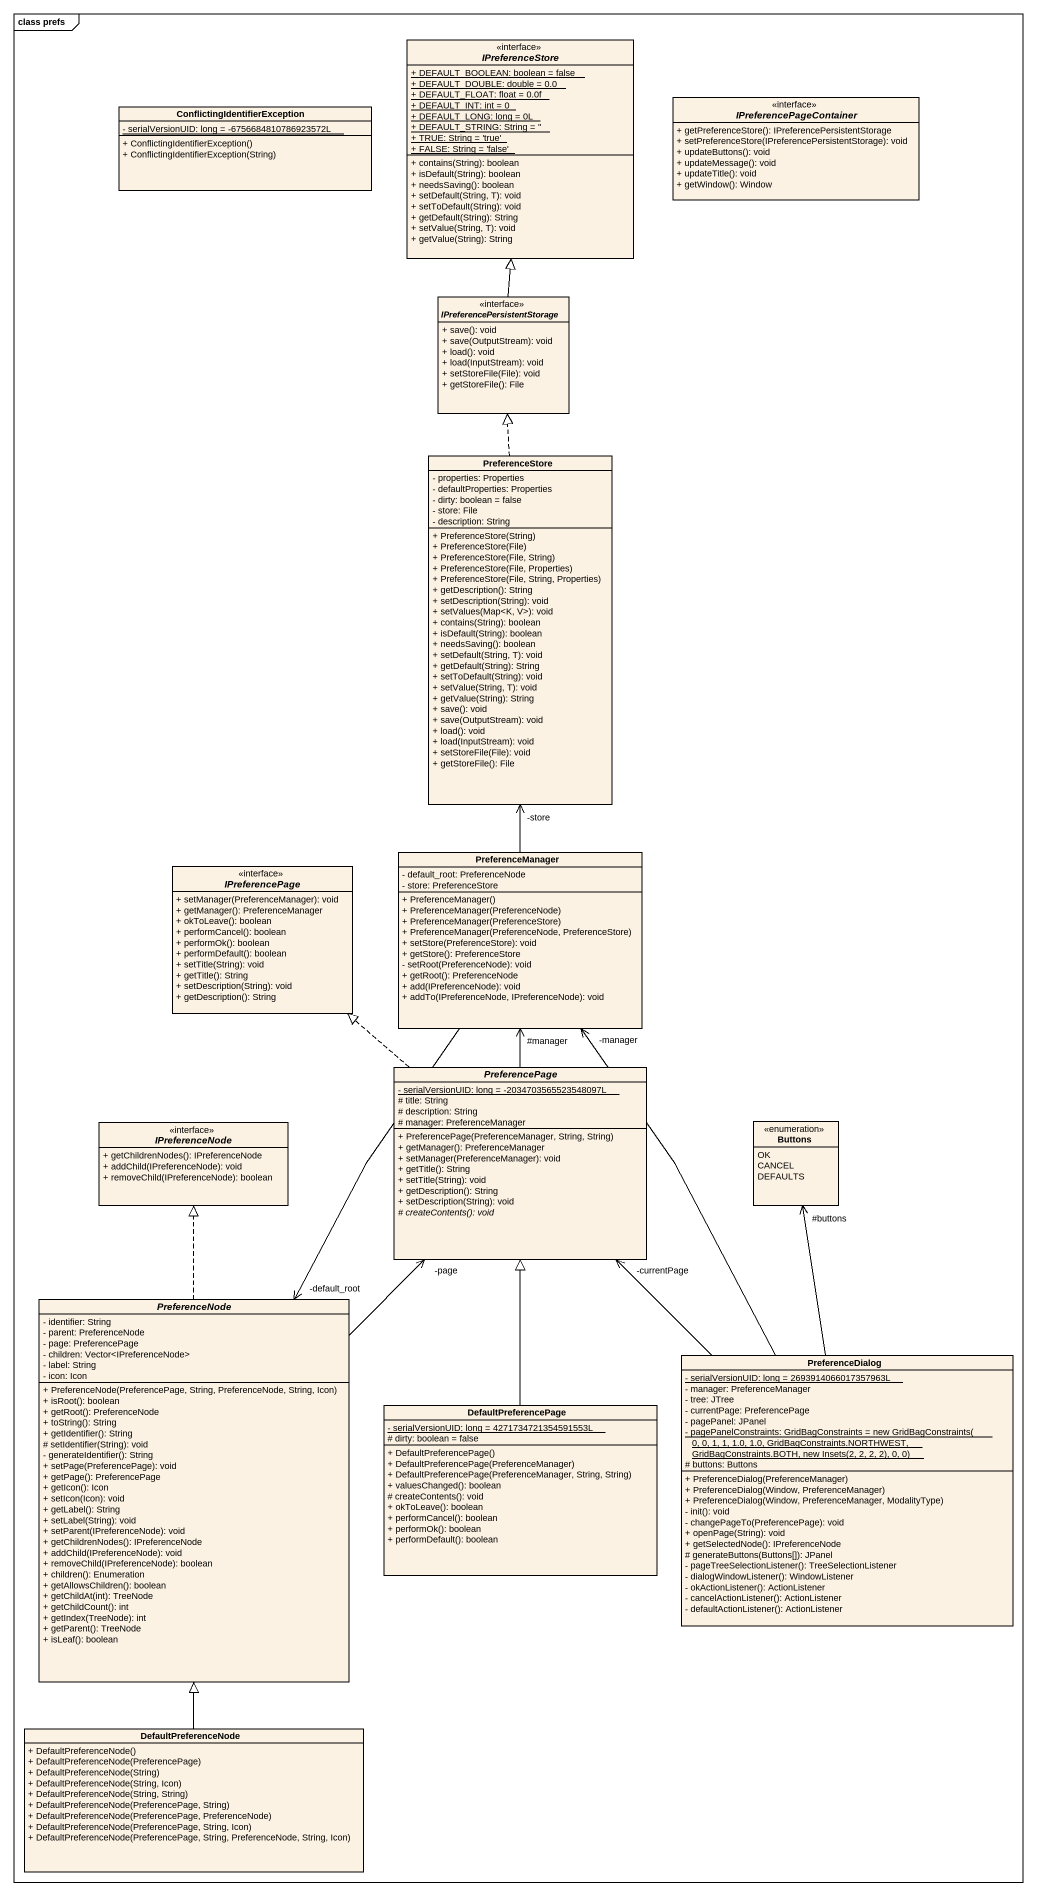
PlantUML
@startuml
mainframe class prefs
hide circle
hide empty members
skinparam classAttributeIconSize 0
interface IPreferenceStore <<interface>> {
  {static} + DEFAULT_BOOLEAN: boolean = false
  {static} + DEFAULT_DOUBLE: double = 0.0
  {static} + DEFAULT_FLOAT: float = 0.0f
  {static} + DEFAULT_INT: int = 0
  {static} + DEFAULT_LONG: long = 0L
  {static} + DEFAULT_STRING: String = ''
  {static} + TRUE: String = 'true'
  {static} + FALSE: String = 'false'
  + contains(String): boolean
  + isDefault(String): boolean
  + needsSaving(): boolean
  + setDefault(String, T): void
  + setToDefault(String): void
  + getDefault(String): String
  + setValue(String, T): void
  + getValue(String): String
}
class "ConflictingIdentifierException" as ConflictingIdentifierExcepti {
  {static} - serialVersionUID: long = -6756684810786923572L
  + ConflictingIdentifierException()
  + ConflictingIdentifierException(String)
}
interface IPreferencePageContainer <<interface>> {
  + getPreferenceStore(): IPreferencePersistentStorage
  + setPreferenceStore(IPreferencePersistentStorage): void
  + updateButtons(): void
  + updateMessage(): void
  + updateTitle(): void
  + getWindow(): Window
}
interface IPreferencePersistentStorage <<interface>> {
  + save(): void
  + save(OutputStream): void
  + load(): void
  + load(InputStream): void
  + setStoreFile(File): void
  + getStoreFile(): File
}
class PreferenceStore {
  - properties: Properties
  - defaultProperties: Properties
  - dirty: boolean = false
  - store: File
  - description: String
  + PreferenceStore(String)
  + PreferenceStore(File)
  + PreferenceStore(File, String)
  + PreferenceStore(File, Properties)
  + PreferenceStore(File, String, Properties)
  + getDescription(): String
  + setDescription(String): void
  + setValues(Map<K, V>): void
  + contains(String): boolean
  + isDefault(String): boolean
  + needsSaving(): boolean
  + setDefault(String, T): void
  + getDefault(String): String
  + setToDefault(String): void
  + setValue(String, T): void
  + getValue(String): String
  + save(): void
  + save(OutputStream): void
  + load(): void
  + load(InputStream): void
  + setStoreFile(File): void
  + getStoreFile(): File
}
interface IPreferencePage <<interface>> {
  + setManager(PreferenceManager): void
  + getManager(): PreferenceManager
  + okToLeave(): boolean
  + performCancel(): boolean
  + performOk(): boolean
  + performDefault(): boolean
  + setTitle(String): void
  + getTitle(): String
  + setDescription(String): void
  + getDescription(): String
}
class PreferenceManager {
  - default_root: PreferenceNode
  - store: PreferenceStore
  + PreferenceManager()
  + PreferenceManager(PreferenceNode)
  + PreferenceManager(PreferenceStore)
  + PreferenceManager(PreferenceNode, PreferenceStore)
  + setStore(PreferenceStore): void
  + getStore(): PreferenceStore
  - setRoot(PreferenceNode): void
  + getRoot(): PreferenceNode
  + add(IPreferenceNode): void
  + addTo(IPreferenceNode, IPreferenceNode): void
}
abstract class PreferencePage {
  {static} - serialVersionUID: long = -2034703565523548097L
  # title: String
  # description: String
  # manager: PreferenceManager
  + PreferencePage(PreferenceManager, String, String)
  + getManager(): PreferenceManager
  + setManager(PreferenceManager): void
  + getTitle(): String
  + setTitle(String): void
  + getDescription(): String
  + setDescription(String): void
  {abstract} # createContents(): void
}
interface IPreferenceNode <<interface>> {
  + getChildrenNodes(): IPreferenceNode
  + addChild(IPreferenceNode): void
  + removeChild(IPreferenceNode): boolean
}
enum Buttons {
  OK
  CANCEL
  DEFAULTS
}
abstract class PreferenceNode {
  - identifier: String
  - parent: PreferenceNode
  - page: PreferencePage
  - children: Vector<IPreferenceNode>
  - label: String
  - icon: Icon
  + PreferenceNode(PreferencePage, String, PreferenceNode, String, Icon)
  + isRoot(): boolean
  + getRoot(): PreferenceNode
  + toString(): String
  + getIdentifier(): String
  # setIdentifier(String): void
  - generateIdentifier(): String
  + setPage(PreferencePage): void
  + getPage(): PreferencePage
  + getIcon(): Icon
  + setIcon(Icon): void
  + getLabel(): String
  + setLabel(String): void
  + setParent(IPreferenceNode): void
  + getChildrenNodes(): IPreferenceNode
  + addChild(IPreferenceNode): void
  + removeChild(IPreferenceNode): boolean
  + children(): Enumeration
  + getAllowsChildren(): boolean
  + getChildAt(int): TreeNode
  + getChildCount(): int
  + getIndex(TreeNode): int
  + getParent(): TreeNode
  + isLeaf(): boolean
}
class PreferenceDialog {
  {static} - serialVersionUID: long = 2693914066017357963L
  - manager: PreferenceManager
  - tree: JTree
  - currentPage: PreferencePage
  - pagePanel: JPanel
  {static} {field} - pagePanelConstraints: GridBagConstraints = new GridBagConstraints( 0, 0, 1, 1, 1.0, 1.0, GridBagConstraints.NORTHWEST, GridBagConstraints.BOTH, new Insets(2, 2, 2, 2), 0, 0)
  # buttons: Buttons
  + PreferenceDialog(PreferenceManager)
  + PreferenceDialog(Window, PreferenceManager)
  + PreferenceDialog(Window, PreferenceManager, ModalityType)
  - init(): void
  - changePageTo(PreferencePage): void
  + openPage(String): void
  + getSelectedNode(): IPreferenceNode
  # generateButtons(Buttons[]): JPanel
  - pageTreeSelectionListener(): TreeSelectionListener
  - dialogWindowListener(): WindowListener
  - okActionListener(): ActionListener
  - cancelActionListener(): ActionListener
  - defaultActionListener(): ActionListener
}
class DefaultPreferencePage {
  {static} - serialVersionUID: long = 4271734721354591553L
  # dirty: boolean = false
  + DefaultPreferencePage()
  + DefaultPreferencePage(PreferenceManager)
  + DefaultPreferencePage(PreferenceManager, String, String)
  + valuesChanged(): boolean
  # createContents(): void
  + okToLeave(): boolean
  + performCancel(): boolean
  + performOk(): boolean
  + performDefault(): boolean
}
class DefaultPreferenceNode {
  + DefaultPreferenceNode()
  + DefaultPreferenceNode(PreferencePage)
  + DefaultPreferenceNode(String)
  + DefaultPreferenceNode(String, Icon)
  + DefaultPreferenceNode(String, String)
  + DefaultPreferenceNode(PreferencePage, String)
  + DefaultPreferenceNode(PreferencePage, PreferenceNode)
  + DefaultPreferenceNode(PreferencePage, String, Icon)
  + DefaultPreferenceNode(PreferencePage, String, PreferenceNode, String, Icon)
}
IPreferencePersistentStorage -up-|> IPreferenceStore
PreferenceStore .up.|> IPreferencePersistentStorage
PreferenceManager -up-> "-store" PreferenceStore
PreferenceManager --> "-default_root" PreferenceNode
PreferencePage .up.|> IPreferencePage
PreferencePage -up-> "#manager" PreferenceManager
PreferenceNode -up-> "-page" PreferencePage
PreferenceNode .up.|> IPreferenceNode
PreferenceDialog -up-> "-manager" PreferenceManager
PreferenceDialog -up-> "-currentPage" PreferencePage
PreferenceDialog -up-> "#buttons" Buttons
DefaultPreferencePage -up-|> PreferencePage
DefaultPreferenceNode -up-|> PreferenceNode
@enduml
